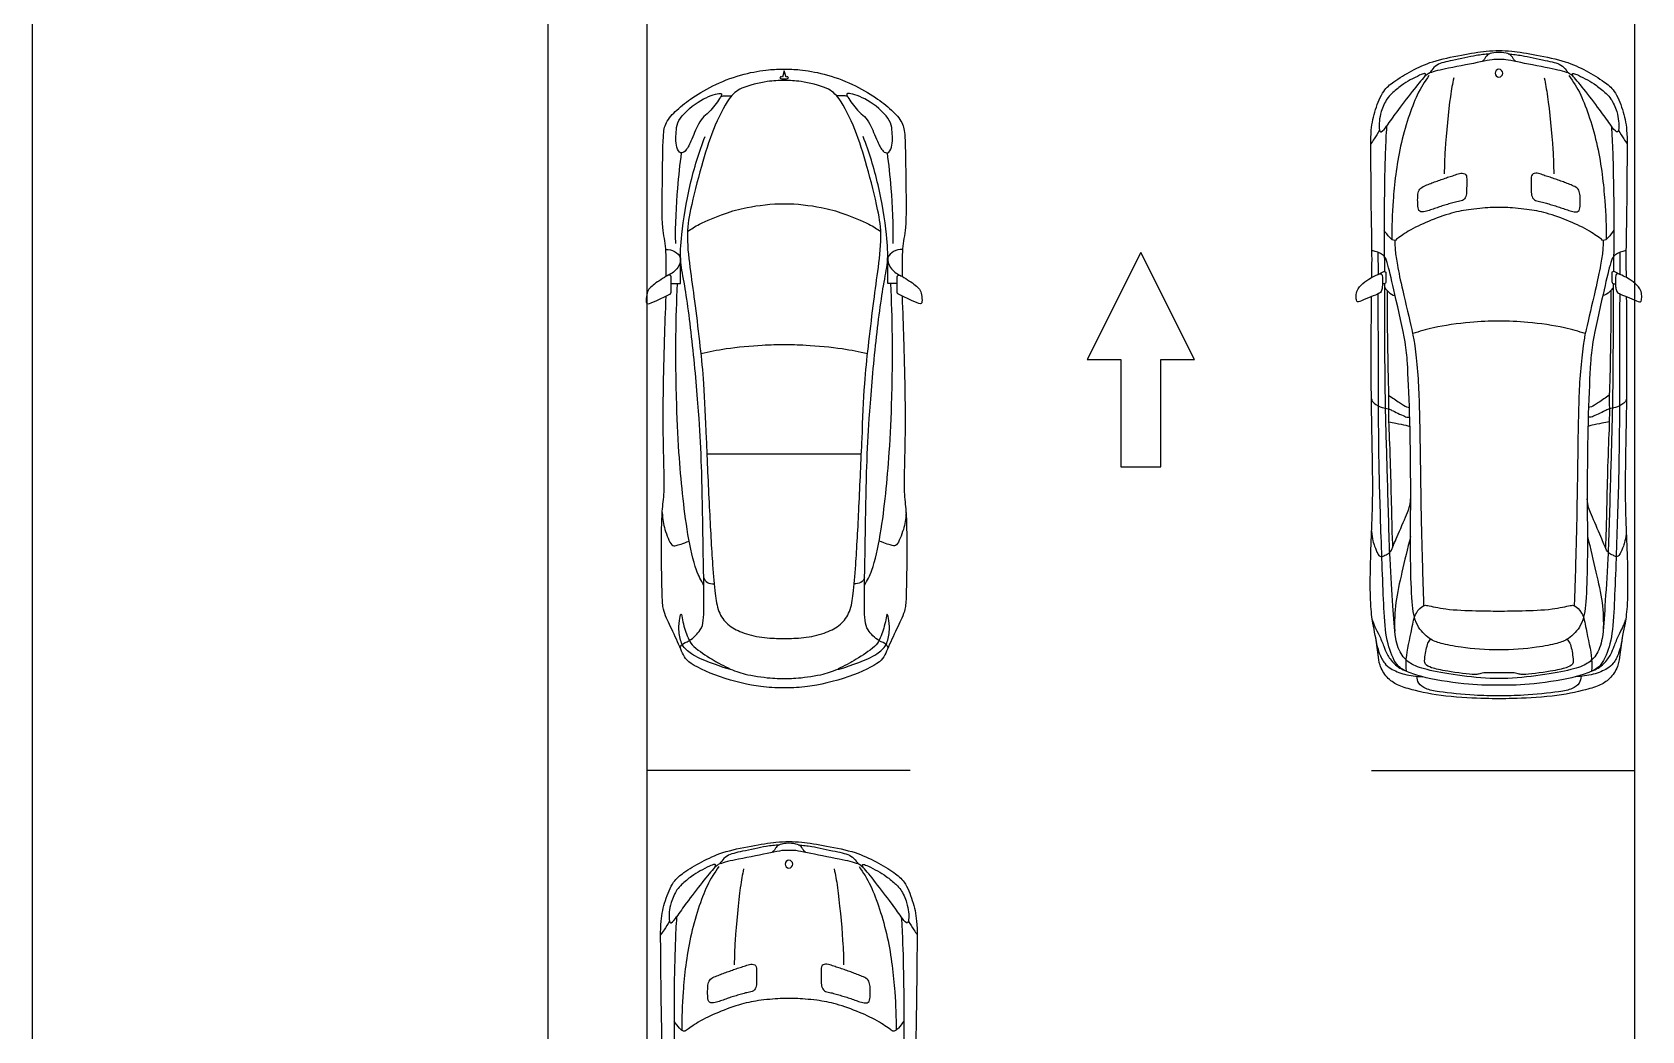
# Model space of a CAD drawing. Header units: millimetres. Extents: x 0 to 183, y -1 to 139.
# Drawn here: x 14.07 to 26.29, y 11.89 to 19.47 of the extents above; entities that cross this region are included whole.
import ezdxf

# ---------------------------------------------------------------- set-up
doc = ezdxf.new("R2010")
doc.units = ezdxf.units.MM
for name, color, linetype, true_color in [('AG-DIAGRAM', 7, 'Continuous', 0xfecc66), ('AG-LAYOUT', 7, 'Continuous', 0x66ccff), ('AG-TRANSPORT', 7, 'Continuous', 0x66ffff)]:
    doc.layers.add(name, color=color, linetype=linetype, true_color=true_color)

msp = doc.modelspace()

# ---------------------------------------------------------------- linework, layer by layer
at = {"layer": 'AG-DIAGRAM'}
for p, q in [((14.068, 25.869), (14.068, 4.838)), ((17.983, 25.869), (17.983, 7.869))]:
    msp.add_line(p, q, dxfattribs=at)
at = {"layer": 'AG-LAYOUT'}
for p, q in [((18.733, 19.869), (18.733, 13.869)), ((26.233, 13.869), (26.233, 19.869)), ((20.733, 13.869), (18.733, 13.869)), ((18.733, 13.869), (18.733, 7.869)), ((24.233, 13.869), (26.233, 13.869)), ((26.233, 7.869), (26.233, 13.869))]:
    msp.add_line(p, q, dxfattribs=at)
msp.add_lwpolyline([(22.636, 16.985), (22.89, 16.985), (22.483, 17.798), (22.077, 16.985), (22.331, 16.985), (22.331, 16.172), (22.636, 16.172)], close=True, dxfattribs=at)
at = {"layer": 'AG-TRANSPORT'}
for points in [[(19.776, 19.176), (19.762, 19.128)], [(19.79, 19.128), (19.776, 19.176)], [(18.918, 17.563), (18.99, 17.563), (18.99, 17.779)], [(20.634, 17.563), (20.562, 17.563), (20.562, 17.779)], [(19.189, 16.27), (19.776, 16.27), (20.362, 16.27)]]:
    msp.add_lwpolyline(points, dxfattribs=at)
for centre, start, end in [((25.201, 19.158), 90, 270), ((25.201, 19.158), 270, 90), ((19.812, 13.158), 90, 270), ((19.812, 13.158), 270, 90)]:
    msp.add_arc(centre, 0.0294, start, end, dxfattribs=at)
for points, knots in [([(24.237, 17.61), (24.238, 17.699), (24.238, 17.882), (24.231, 18.13), (24.231, 18.472), (24.224, 18.722), (24.259, 18.878), (24.319, 19.027), (24.403, 19.096), (24.542, 19.18), (24.698, 19.253), (24.912, 19.295), (25.101, 19.328), (25.169, 19.329), (25.201, 19.329)], [-5.258968, -5.258968, -5.258968, -5.258968, -4.740912, -4.238154, -3.650507, -3.151136, -2.751553, -2.361968, -2.035792, -1.637784, -1.220198, -0.749157, -0.31317, 0, 0, 0, 0]), ([(25.131, 19.304), (25.092, 19.301), (25.028, 19.294), (24.852, 19.255), (24.731, 19.231), (24.692, 19.181), (24.68, 19.166), (24.674, 19.158)], [0, 0, 0, 0, 0.311916, 0.739006, 1.089342, 1.326387, 1.493705, 1.493705, 1.493705, 1.493705]), ([(25.201, 19.316), (25.143, 19.316), (25.105, 19.295), (25.093, 19.265), (25.08, 19.252), (25.073, 19.246)], [0, 0, 0, 0, 0.4443146, 0.6178044, 0.7832849, 0.7832849, 0.7832849, 0.7832849]), ([(25.201, 19.329), (25.234, 19.329), (25.302, 19.328), (25.491, 19.295), (25.705, 19.253), (25.861, 19.18), (26, 19.096), (26.084, 19.027), (26.144, 18.878), (26.179, 18.722), (26.172, 18.472), (26.172, 18.13), (26.165, 17.882), (26.165, 17.699), (26.166, 17.61)], [0, 0, 0, 0, 0.31317, 0.749157, 1.220198, 1.637784, 2.035792, 2.361968, 2.751553, 3.151136, 3.650507, 4.238154, 4.740912, 5.258968, 5.258968, 5.258968, 5.258968]), ([(25.33, 19.246), (25.323, 19.252), (25.31, 19.265), (25.298, 19.295), (25.26, 19.316), (25.201, 19.316)], [-0.7832849, -0.7832849, -0.7832849, -0.7832849, -0.6178044, -0.4443146, 0, 0, 0, 0]), ([(25.272, 19.304), (25.311, 19.301), (25.375, 19.294), (25.551, 19.255), (25.671, 19.231), (25.71, 19.181), (25.723, 19.166), (25.729, 19.158)], [0, 0, 0, 0, 0.311916, 0.739006, 1.089342, 1.326387, 1.493705, 1.493705, 1.493705, 1.493705]), ([(18.881, 17.617), (18.881, 17.696), (18.884, 17.834), (18.845, 17.991), (18.853, 18.31), (18.854, 18.669), (18.871, 18.784), (18.962, 18.885), (19.083, 18.978), (19.257, 19.08), (19.467, 19.156), (19.654, 19.186), (19.736, 19.189), (19.776, 19.189), (19.816, 19.189), (19.897, 19.186), (20.084, 19.156), (20.295, 19.08), (20.468, 18.978), (20.589, 18.885), (20.68, 18.784), (20.697, 18.669), (20.698, 18.31), (20.706, 17.991), (20.668, 17.834), (20.671, 17.696), (20.671, 17.617)], [-17.384286, -17.384286, -17.384286, -17.384286, -16.609426, -15.879892, -14.843538, -13.7547, -13.156896, -12.517001, -11.806577, -10.99345, -10.127832, -9.345538, -8.719658, -8.719658, -8.719658, -8.093778, -7.311484, -6.445866, -5.632739, -4.922314, -4.28242, -3.684616, -2.595778, -1.559424, -0.82989, -0.05503, -0.05503, -0.05503, -0.05503]), ([(25.201, 19.262), (25.184, 19.263), (25.145, 19.262), (25.057, 19.241), (24.824, 19.198), (24.676, 19.165), (24.634, 19.133), (24.539, 19.015), (24.425, 18.866), (24.373, 18.793), (24.348, 18.757)], [5.775267, 5.775267, 5.775267, 5.775267, 6.005548, 6.303636, 6.799926, 7.184016, 7.402072, 7.784968, 8.225982, 8.590761, 8.590761, 8.590761, 8.590761]), ([(26.055, 18.757), (26.029, 18.793), (25.978, 18.866), (25.864, 19.015), (25.769, 19.133), (25.726, 19.165), (25.579, 19.198), (25.346, 19.241), (25.258, 19.262), (25.219, 19.263), (25.201, 19.262)], [2.959773, 2.959773, 2.959773, 2.959773, 3.324551, 3.765566, 4.148461, 4.366517, 4.750607, 5.246898, 5.544986, 5.775267, 5.775267, 5.775267, 5.775267]), ([(19.776, 19.102), (19.733, 19.102), (19.65, 19.1), (19.446, 19.053), (19.347, 18.968), (19.229, 18.723), (19.147, 18.457), (19.061, 18.125), (19.031, 17.917), (19.065, 17.648), (19.101, 17.396), (19.138, 17.08), (19.168, 16.797), (19.184, 16.378), (19.206, 15.879), (19.23, 15.441), (19.251, 15.218), (19.27, 15.074), (19.343, 14.969), (19.456, 14.912), (19.599, 14.874), (19.743, 14.869), (19.765, 14.87), (19.776, 14.87)], [35.783584, 35.783584, 35.783584, 35.783584, 36.434279, 37.23955, 37.884442, 38.811681, 39.797832, 40.846784, 41.683544, 42.607272, 43.535261, 44.545454, 45.512805, 46.678535, 47.984219, 49.184806, 50.034794, 50.708301, 51.333603, 51.967068, 52.683744, 53.356152, 53.675375, 53.675375, 53.675375, 53.675375]), ([(19.748, 19.131), (19.746, 19.127), (19.745, 19.124), (19.743, 19.12), (19.753, 19.116), (19.764, 19.115), (19.776, 19.115)], [-0.3027875, -0.3027875, -0.3027875, -0.3027875, -0.2625945, -0.2625945, -0.2625945, -0.1719803, -0.1719803, -0.1719803, -0.1719803]), ([(19.776, 19.115), (19.788, 19.115), (19.799, 19.116), (19.809, 19.12), (19.807, 19.124), (19.805, 19.127), (19.804, 19.131)], [0.1719803, 0.1719803, 0.1719803, 0.1719803, 0.2625945, 0.2625945, 0.2625945, 0.3027875, 0.3027875, 0.3027875, 0.3027875]), ([(19.776, 14.87), (19.786, 14.87), (19.808, 14.869), (19.952, 14.874), (20.095, 14.912), (20.208, 14.969), (20.282, 15.074), (20.301, 15.218), (20.322, 15.441), (20.345, 15.879), (20.367, 16.378), (20.383, 16.797), (20.414, 17.08), (20.451, 17.396), (20.486, 17.648), (20.521, 17.917), (20.49, 18.125), (20.405, 18.457), (20.323, 18.723), (20.204, 18.968), (20.105, 19.053), (19.902, 19.1), (19.819, 19.102), (19.776, 19.102)], [17.891792, 17.891792, 17.891792, 17.891792, 18.211015, 18.883423, 19.600099, 20.233564, 20.858866, 21.532373, 22.382362, 23.582949, 24.888632, 26.054363, 27.021713, 28.031907, 28.959895, 29.883623, 30.720383, 31.769336, 32.755486, 33.682725, 34.327617, 35.132888, 35.783584, 35.783584, 35.783584, 35.783584]), ([(24.637, 19.131), (24.64, 19.136), (24.644, 19.146), (24.644, 19.153), (24.633, 19.158), (24.596, 19.141), (24.526, 19.106), (24.462, 19.068), (24.386, 19.004), (24.348, 18.964), (24.295, 18.851), (24.289, 18.755), (24.296, 18.717), (24.311, 18.706), (24.339, 18.742), (24.348, 18.757)], [0.076448, 0.076448, 0.076448, 0.076448, 0.169912, 0.254035, 0.345026, 0.545478, 0.82381, 1.102629, 1.409875, 1.656542, 1.998436, 2.479135, 2.615945, 2.7207, 2.959773, 2.959773, 2.959773, 2.959773]), ([(24.67, 19.14), (24.637, 19.092), (24.568, 18.993), (24.437, 18.599), (24.395, 18.195), (24.387, 17.995), (24.387, 17.898)], [0, 0, 0, 0, 0.416445, 1.054475, 1.700668, 2.241822, 2.241822, 2.241822, 2.241822]), ([(24.858, 19.123), (24.848, 19.075), (24.829, 18.986), (24.789, 18.571), (24.787, 18.457), (24.786, 18.395)], [0, 0, 0, 0, 0.381624, 1.014307, 1.445423, 1.445423, 1.445423, 1.445423]), ([(25.545, 19.123), (25.554, 19.075), (25.574, 18.986), (25.614, 18.571), (25.616, 18.457), (25.617, 18.395)], [0, 0, 0, 0, 0.381624, 1.014307, 1.445423, 1.445423, 1.445423, 1.445423]), ([(25.733, 19.14), (25.766, 19.092), (25.835, 18.993), (25.965, 18.599), (26.008, 18.195), (26.016, 17.995), (26.016, 17.898)], [0, 0, 0, 0, 0.416445, 1.054475, 1.700668, 2.241822, 2.241822, 2.241822, 2.241822]), ([(25.766, 19.131), (25.763, 19.136), (25.758, 19.146), (25.759, 19.153), (25.77, 19.158), (25.807, 19.141), (25.877, 19.106), (25.94, 19.068), (26.017, 19.004), (26.055, 18.964), (26.108, 18.851), (26.114, 18.755), (26.107, 18.717), (26.092, 18.706), (26.064, 18.742), (26.055, 18.757)], [0.076448, 0.076448, 0.076448, 0.076448, 0.169912, 0.254035, 0.345026, 0.545478, 0.82381, 1.102629, 1.409875, 1.656542, 1.998436, 2.479135, 2.615945, 2.7207, 2.959773, 2.959773, 2.959773, 2.959773]), ([(19.268, 19.002), (19.233, 18.994), (19.114, 18.951), (18.97, 18.811), (18.955, 18.725), (18.95, 18.601), (18.986, 18.543), (19.032, 18.566), (19.07, 18.643), (19.121, 18.772), (19.164, 18.831), (19.222, 18.872), (19.291, 18.971), (19.307, 19.007), (19.284, 19.005), (19.268, 19.002)], [0, 0, 0, 0, 0.731056, 1.547526, 1.998622, 2.666628, 3.085441, 3.432069, 3.966879, 4.651187, 5.132542, 5.619067, 6.25391, 6.542166, 6.871363, 6.871363, 6.871363, 6.871363]), ([(19.296, 18.984), (19.308, 18.985), (19.331, 18.986), (19.362, 18.987), (19.377, 18.986)], [0, 0, 0, 0, 0.3396523, 0.7274045, 0.7274045, 0.7274045, 0.7274045]), ([(20.255, 18.984), (20.244, 18.985), (20.22, 18.986), (20.19, 18.987), (20.174, 18.986)], [0, 0, 0, 0, 0.3396523, 0.7274045, 0.7274045, 0.7274045, 0.7274045]), ([(20.283, 19.002), (20.319, 18.994), (20.438, 18.951), (20.581, 18.811), (20.597, 18.725), (20.602, 18.601), (20.566, 18.543), (20.519, 18.566), (20.481, 18.643), (20.431, 18.772), (20.387, 18.831), (20.33, 18.872), (20.26, 18.971), (20.245, 19.007), (20.267, 19.005), (20.283, 19.002)], [0, 0, 0, 0, 0.731056, 1.547526, 1.998622, 2.666628, 3.085441, 3.432069, 3.966879, 4.651187, 5.132542, 5.619067, 6.25391, 6.542166, 6.871363, 6.871363, 6.871363, 6.871363]), ([(24.295, 18.725), (24.282, 18.703), (24.254, 18.66), (24.237, 18.634), (24.228, 18.621)], [0, 0, 0, 0, 0.2780271, 0.4945497, 0.4945497, 0.4945497, 0.4945497]), ([(24.348, 18.757), (24.344, 18.689), (24.337, 18.558), (24.33, 18.194), (24.329, 17.978), (24.331, 17.777), (24.332, 17.696), (24.333, 17.655)], [2.959773, 2.959773, 2.959773, 2.959773, 3.409572, 4.007091, 4.486461, 4.925205, 5.269916, 5.269916, 5.269916, 5.269916]), ([(26.055, 18.757), (26.059, 18.689), (26.066, 18.558), (26.073, 18.194), (26.074, 17.978), (26.072, 17.777), (26.071, 17.696), (26.07, 17.655)], [0, 0, 0, 0, 0.449799, 1.047318, 1.526688, 1.965432, 2.310143, 2.310143, 2.310143, 2.310143]), ([(26.108, 18.725), (26.121, 18.703), (26.148, 18.66), (26.166, 18.634), (26.175, 18.621)], [0, 0, 0, 0, 0.2780271, 0.4945497, 0.4945497, 0.4945497, 0.4945497]), ([(18.987, 14.799), (18.99, 14.808), (18.999, 14.831), (19.062, 14.848), (19.147, 14.934), (19.168, 15.01), (19.167, 15.249), (19.161, 15.55), (19.152, 16.181), (19.131, 16.535), (19.091, 17.042), (19.028, 17.533), (18.984, 17.725), (18.994, 17.944), (19.055, 18.32), (19.13, 18.558), (19.175, 18.678)], [0, 0, 0, 0, 0.312689, 0.762393, 1.376909, 1.880902, 2.728155, 3.760386, 5.182819, 6.288796, 7.616518, 8.880251, 9.629648, 10.453598, 11.571848, 12.696083, 12.696083, 12.696083, 12.696083]), ([(20.565, 14.799), (20.561, 14.808), (20.552, 14.831), (20.489, 14.848), (20.405, 14.934), (20.384, 15.01), (20.384, 15.249), (20.391, 15.55), (20.4, 16.181), (20.42, 16.535), (20.46, 17.042), (20.523, 17.533), (20.567, 17.725), (20.558, 17.944), (20.496, 18.32), (20.421, 18.558), (20.376, 18.678)], [0, 0, 0, 0, 0.312689, 0.762393, 1.376909, 1.880902, 2.728155, 3.760386, 5.182819, 6.288796, 7.616518, 8.880251, 9.629648, 10.453598, 11.571848, 12.696083, 12.696083, 12.696083, 12.696083]), ([(18.995, 18.553), (18.983, 18.464), (18.962, 18.282), (18.947, 18.004), (18.95, 17.866)], [0.020388, 0.020388, 0.020388, 0.020388, 0.951346, 2.116598, 2.116598, 2.116598, 2.116598]), ([(20.557, 18.553), (20.569, 18.464), (20.589, 18.282), (20.605, 18.004), (20.601, 17.866)], [0.020388, 0.020388, 0.020388, 0.020388, 0.951346, 2.116598, 2.116598, 2.116598, 2.116598]), ([(19.042, 17.957), (19.072, 17.977), (19.131, 18.017), (19.33, 18.097), (19.492, 18.145), (19.682, 18.168), (19.776, 18.168)], [-6.2825, -6.2825, -6.2825, -6.2825, -5.689457, -4.868622, -4.102803, -3.14125, -3.14125, -3.14125, -3.14125]), ([(19.776, 18.168), (19.87, 18.168), (20.059, 18.145), (20.222, 18.097), (20.42, 18.017), (20.48, 17.977), (20.509, 17.957)], [-3.14125, -3.14125, -3.14125, -3.14125, -2.179696, -1.413878, -0.593042, 0, 0, 0, 0]), ([(25.201, 18.139), (25.184, 18.139), (25.149, 18.14), (24.982, 18.127), (24.842, 18.1), (24.664, 18.036), (24.521, 17.968), (24.427, 17.901), (24.412, 17.887), (24.389, 17.894), (24.37, 17.914), (24.34, 17.948), (24.33, 17.968)], [2.882585, 2.882585, 2.882585, 2.882585, 3.10951, 3.509127, 3.900059, 4.330596, 4.743339, 5.069021, 5.185952, 5.335178, 5.505322, 5.765171, 5.765171, 5.765171, 5.765171]), ([(26.073, 17.968), (26.062, 17.948), (26.033, 17.914), (26.014, 17.894), (25.991, 17.887), (25.976, 17.901), (25.881, 17.968), (25.739, 18.036), (25.561, 18.1), (25.42, 18.127), (25.254, 18.14), (25.219, 18.139), (25.201, 18.139)], [0, 0, 0, 0, 0.259849, 0.429993, 0.579219, 0.69615, 1.021832, 1.434575, 1.865112, 2.256044, 2.655661, 2.882585, 2.882585, 2.882585, 2.882585]), ([(24.411, 17.89), (24.411, 17.865), (24.412, 17.812), (24.431, 17.693), (24.468, 17.512), (24.542, 17.213), (24.56, 17.112), (24.584, 16.915), (24.595, 16.698), (24.602, 16.428), (24.609, 15.774), (24.623, 15.325), (24.628, 15.165), (24.629, 15.118)], [0, 0, 0, 0, 0.276688, 0.615201, 1.060592, 1.612504, 1.942861, 2.378103, 2.843005, 3.364562, 4.183329, 4.870194, 5.303436, 5.303436, 5.303436, 5.303436]), ([(25.992, 17.89), (25.992, 17.865), (25.991, 17.812), (25.972, 17.693), (25.935, 17.512), (25.861, 17.213), (25.843, 17.112), (25.819, 16.915), (25.807, 16.698), (25.801, 16.428), (25.793, 15.774), (25.78, 15.325), (25.774, 15.165), (25.773, 15.118)], [0, 0, 0, 0, 0.276688, 0.615201, 1.060592, 1.612504, 1.942861, 2.378103, 2.843005, 3.364562, 4.183329, 4.870194, 5.303436, 5.303436, 5.303436, 5.303436]), ([(18.878, 17.82), (18.901, 17.821), (18.946, 17.811), (19.002, 17.76), (18.973, 17.677), (18.923, 17.636), (18.893, 17.624)], [0, 0, 0, 0, 0.476413, 0.939254, 1.439218, 2.001416, 2.001416, 2.001416, 2.001416]), ([(20.674, 17.82), (20.651, 17.821), (20.605, 17.811), (20.549, 17.76), (20.578, 17.677), (20.629, 17.636), (20.658, 17.624)], [0, 0, 0, 0, 0.476413, 0.939254, 1.439218, 2.001416, 2.001416, 2.001416, 2.001416]), ([(25.201, 14.783), (25.106, 14.782), (24.921, 14.798), (24.764, 14.829), (24.67, 14.863), (24.564, 14.971), (24.538, 15.15), (24.53, 15.439), (24.53, 15.668), (24.533, 16.015), (24.527, 16.557), (24.508, 16.957), (24.494, 17.116), (24.413, 17.476), (24.363, 17.691), (24.34, 17.764), (24.312, 17.787), (24.271, 17.806), (24.249, 17.809), (24.237, 17.81)], [7.328757, 7.328757, 7.328757, 7.328757, 7.863824, 8.26034, 8.569304, 8.939302, 9.363135, 9.898915, 10.37803, 10.962059, 11.71552, 12.336628, 12.739592, 13.347094, 13.824409, 14.081714, 14.2651, 14.473252, 14.657513, 14.657513, 14.657513, 14.657513]), ([(24.282, 17.8), (24.283, 17.77), (24.283, 17.716), (24.284, 17.658), (24.284, 17.632)], [0.4540425, 0.4540425, 0.4540425, 0.4540425, 0.6006227, 0.7150624, 0.7150624, 0.7150624, 0.7150624]), ([(26.165, 17.81), (26.154, 17.809), (26.132, 17.806), (26.091, 17.787), (26.063, 17.764), (26.04, 17.691), (25.99, 17.476), (25.909, 17.116), (25.895, 16.957), (25.876, 16.557), (25.87, 16.015), (25.873, 15.668), (25.873, 15.439), (25.865, 15.15), (25.839, 14.971), (25.733, 14.863), (25.639, 14.829), (25.481, 14.798), (25.297, 14.782), (25.201, 14.783)], [0, 0, 0, 0, 0.184261, 0.392413, 0.575799, 0.833104, 1.310419, 1.917921, 2.320885, 2.941993, 3.695454, 4.279483, 4.758598, 5.294378, 5.718211, 6.088209, 6.397173, 6.793689, 7.328757, 7.328757, 7.328757, 7.328757]), ([(26.12, 17.8), (26.12, 17.77), (26.12, 17.716), (26.119, 17.658), (26.119, 17.632)], [0.4540425, 0.4540425, 0.4540425, 0.4540425, 0.6006227, 0.7150624, 0.7150624, 0.7150624, 0.7150624]), ([(18.918, 17.499), (18.918, 17.536), (18.918, 17.573), (18.918, 17.606), (18.917, 17.617), (18.912, 17.634), (18.872, 17.613), (18.82, 17.58), (18.745, 17.524), (18.733, 17.481), (18.726, 17.425), (18.735, 17.407), (18.757, 17.409), (18.826, 17.443), (18.881, 17.468), (18.908, 17.482)], [0.041452, 0.041452, 0.041452, 0.041452, 0.408784, 0.408784, 0.408784, 0.647399, 0.902257, 1.350336, 1.955262, 2.342431, 2.763277, 2.990344, 3.226584, 3.732169, 4.256195, 4.256195, 4.256195, 4.256195]), ([(20.634, 17.499), (20.634, 17.536), (20.634, 17.573), (20.634, 17.606), (20.634, 17.617), (20.639, 17.634), (20.679, 17.613), (20.732, 17.58), (20.807, 17.524), (20.819, 17.481), (20.825, 17.425), (20.817, 17.407), (20.795, 17.409), (20.726, 17.443), (20.671, 17.468), (20.643, 17.482)], [0.041452, 0.041452, 0.041452, 0.041452, 0.408784, 0.408784, 0.408784, 0.647399, 0.902257, 1.350336, 1.955262, 2.342431, 2.763277, 2.990344, 3.226584, 3.732169, 4.256195, 4.256195, 4.256195, 4.256195]), ([(24.284, 17.632), (24.292, 17.636), (24.309, 17.638), (24.318, 17.622), (24.318, 17.558), (24.315, 17.534), (24.31, 17.498), (24.277, 17.479), (24.211, 17.455), (24.148, 17.426), (24.125, 17.419), (24.117, 17.439), (24.117, 17.481), (24.129, 17.526), (24.18, 17.576), (24.237, 17.611), (24.253, 17.617), (24.322, 17.651), (24.334, 17.655), (24.343, 17.648)], [0.715062, 0.715062, 0.715062, 0.715062, 0.883101, 1.007976, 1.268906, 1.442012, 1.631477, 1.822469, 2.105561, 2.386023, 2.527924, 2.663049, 2.877487, 3.101801, 3.385128, 3.648654, 3.797956, 4.083934, 4.21726, 4.21726, 4.21726, 4.21726]), ([(26.119, 17.632), (26.111, 17.636), (26.094, 17.638), (26.084, 17.622), (26.085, 17.558), (26.087, 17.534), (26.093, 17.498), (26.126, 17.479), (26.191, 17.455), (26.255, 17.426), (26.278, 17.419), (26.285, 17.439), (26.286, 17.481), (26.274, 17.526), (26.223, 17.576), (26.165, 17.611), (26.15, 17.617), (26.081, 17.651), (26.069, 17.655), (26.059, 17.648)], [0.715062, 0.715062, 0.715062, 0.715062, 0.883101, 1.007976, 1.268906, 1.442012, 1.631477, 1.822469, 2.105561, 2.386023, 2.527924, 2.663049, 2.877487, 3.101801, 3.385128, 3.648654, 3.797956, 4.083934, 4.21726, 4.21726, 4.21726, 4.21726]), ([(19.166, 15.274), (19.145, 15.311), (19.1, 15.388), (19.039, 15.668), (19.004, 15.97), (18.974, 16.287), (18.956, 16.702), (18.951, 17.163), (18.96, 17.427), (18.966, 17.563)], [0, 0, 0, 0, 0.646046, 1.600742, 2.612286, 3.62988, 4.800421, 6.034049, 7.173514, 7.173514, 7.173514, 7.173514]), ([(20.386, 15.274), (20.407, 15.311), (20.452, 15.388), (20.512, 15.668), (20.548, 15.97), (20.577, 16.287), (20.596, 16.702), (20.6, 17.163), (20.592, 17.427), (20.585, 17.563)], [0, 0, 0, 0, 0.646046, 1.600742, 2.612286, 3.62988, 4.800421, 6.034049, 7.173514, 7.173514, 7.173514, 7.173514]), ([(25.201, 14.515), (25.112, 14.514), (24.943, 14.519), (24.619, 14.572), (24.499, 14.618), (24.415, 14.666), (24.347, 14.843), (24.326, 15.078), (24.305, 15.71), (24.286, 16.282), (24.287, 17.013), (24.285, 17.377), (24.285, 17.484)], [6.478294, 6.478294, 6.478294, 6.478294, 6.995224, 7.562751, 7.918685, 8.207507, 8.623857, 9.11646, 9.897769, 10.680099, 11.596864, 12.032401, 12.032401, 12.032401, 12.032401]), ([(24.343, 17.575), (24.344, 17.573), (24.343, 17.569), (24.336, 17.561), (24.324, 17.56), (24.317, 17.56)], [4.4870223, 4.4870223, 4.4870223, 4.4870223, 4.5782335, 4.6778283, 4.8018156, 4.8018156, 4.8018156, 4.8018156]), ([(25.201, 14.565), (25.027, 14.566), (24.687, 14.619), (24.544, 14.665), (24.456, 14.739), (24.408, 14.876), (24.398, 15.132), (24.37, 15.481), (24.357, 16.083), (24.339, 16.574), (24.334, 17.188), (24.335, 17.434), (24.335, 17.563)], [5.767616, 5.767616, 5.767616, 5.767616, 6.491444, 6.875312, 7.19264, 7.562616, 8.060178, 8.659886, 9.429971, 10.151656, 10.926084, 11.528687, 11.528687, 11.528687, 11.528687]), ([(24.335, 17.529), (24.343, 17.519), (24.359, 17.502), (24.395, 17.471), (24.413, 17.472)], [0, 0, 0, 0, 0.2456328, 0.5252418, 0.5252418, 0.5252418, 0.5252418]), ([(24.353, 17.509), (24.353, 17.409), (24.352, 17.228), (24.36, 16.826), (24.363, 16.752), (24.364, 16.716)], [0, 0, 0, 0, 0.546078, 1.166536, 1.498374, 1.498374, 1.498374, 1.498374]), ([(26.068, 17.563), (26.068, 17.434), (26.068, 17.188), (26.064, 16.574), (26.046, 16.083), (26.033, 15.481), (26.005, 15.132), (25.995, 14.876), (25.947, 14.739), (25.859, 14.665), (25.716, 14.619), (25.376, 14.566), (25.201, 14.565)], [0.006545, 0.006545, 0.006545, 0.006545, 0.609149, 1.383577, 2.105261, 2.875347, 3.475055, 3.972617, 4.342592, 4.659921, 5.043789, 5.767616, 5.767616, 5.767616, 5.767616]), ([(26.118, 17.484), (26.117, 17.377), (26.116, 17.013), (26.117, 16.282), (26.098, 15.71), (26.077, 15.078), (26.056, 14.843), (25.988, 14.666), (25.904, 14.618), (25.784, 14.572), (25.459, 14.519), (25.29, 14.514), (25.201, 14.515)], [0.924187, 0.924187, 0.924187, 0.924187, 1.359724, 2.276489, 3.058819, 3.840129, 4.332731, 4.749081, 5.037903, 5.393837, 5.961364, 6.478294, 6.478294, 6.478294, 6.478294]), ([(26.068, 17.529), (26.059, 17.519), (26.044, 17.502), (26.008, 17.471), (25.989, 17.472)], [0, 0, 0, 0, 0.2456328, 0.5252418, 0.5252418, 0.5252418, 0.5252418]), ([(26.05, 17.509), (26.05, 17.409), (26.051, 17.228), (26.043, 16.826), (26.04, 16.752), (26.038, 16.716)], [0, 0, 0, 0, 0.546078, 1.166536, 1.498374, 1.498374, 1.498374, 1.498374]), ([(26.059, 17.575), (26.059, 17.573), (26.06, 17.569), (26.067, 17.561), (26.078, 17.56), (26.085, 17.56)], [4.4870223, 4.4870223, 4.4870223, 4.4870223, 4.5782335, 4.6778283, 4.8018156, 4.8018156, 4.8018156, 4.8018156]), ([(20.671, 17.468), (20.676, 17.342), (20.684, 17.127), (20.696, 16.62), (20.692, 16.262), (20.682, 15.982), (20.705, 15.83), (20.708, 15.548), (20.704, 15.208), (20.697, 15.093), (20.668, 15.021), (20.601, 14.884), (20.542, 14.744), (20.503, 14.682), (20.257, 14.564), (19.96, 14.499), (19.848, 14.496), (19.776, 14.495), (19.704, 14.496), (19.592, 14.499), (19.294, 14.564), (19.048, 14.682), (19.009, 14.744), (18.951, 14.884), (18.884, 15.021), (18.855, 15.093), (18.848, 15.208), (18.843, 15.548), (18.846, 15.83), (18.87, 15.982), (18.86, 16.262), (18.855, 16.62), (18.867, 17.127), (18.875, 17.342), (18.88, 17.468)], [-12.72119, -12.72119, -12.72119, -12.72119, -11.753926, -10.455281, -9.344977, -8.413743, -7.714264, -6.74431, -5.675796, -5.083367, -4.598335, -3.880282, -3.1678, -2.696792, -1.774782, -0.728823, 0, 0, 0, 0.728823, 1.774782, 2.696792, 3.1678, 3.880282, 4.598335, 5.083367, 5.675796, 6.74431, 7.714264, 8.413743, 9.344977, 10.455281, 11.753926, 12.72119, 12.72119, 12.72119, 12.72119]), ([(25.201, 14.412), (25.165, 14.412), (25.091, 14.414), (24.795, 14.424), (24.549, 14.476), (24.433, 14.513), (24.347, 14.568), (24.292, 14.669), (24.285, 14.747), (24.264, 14.896), (24.242, 14.987), (24.223, 15.143), (24.225, 15.45), (24.237, 15.712), (24.248, 16.025), (24.228, 16.747), (24.232, 17.215), (24.235, 17.463)], [7.051928, 7.051928, 7.051928, 7.051928, 7.381326, 7.924649, 8.434031, 8.77584, 9.089305, 9.417083, 9.702155, 10.084212, 10.391847, 10.781546, 11.337175, 11.847658, 12.400662, 13.244238, 14.103855, 14.103855, 14.103855, 14.103855]), ([(26.168, 17.463), (26.17, 17.215), (26.174, 16.747), (26.155, 16.025), (26.166, 15.712), (26.178, 15.45), (26.18, 15.143), (26.161, 14.987), (26.138, 14.896), (26.118, 14.747), (26.111, 14.669), (26.056, 14.568), (25.97, 14.513), (25.853, 14.476), (25.608, 14.424), (25.312, 14.414), (25.238, 14.412), (25.201, 14.412)], [0, 0, 0, 0, 0.859617, 1.703194, 2.256197, 2.76668, 3.32231, 3.712008, 4.019643, 4.4017, 4.686773, 5.014551, 5.328015, 5.669825, 6.179207, 6.722529, 7.051928, 7.051928, 7.051928, 7.051928]), ([(25.201, 17.278), (25.128, 17.277), (24.986, 17.273), (24.703, 17.232), (24.599, 17.199), (24.547, 17.182)], [1.403433, 1.403433, 1.403433, 1.403433, 1.873179, 2.401645, 2.806867, 2.806867, 2.806867, 2.806867]), ([(25.856, 17.182), (25.804, 17.199), (25.7, 17.232), (25.417, 17.273), (25.275, 17.277), (25.201, 17.278)], [0, 0, 0, 0, 0.405222, 0.933687, 1.403433, 1.403433, 1.403433, 1.403433]), ([(19.143, 17.031), (19.21, 17.046), (19.326, 17.072), (19.606, 17.098), (19.724, 17.1), (19.776, 17.1)], [-4.978152, -4.978152, -4.978152, -4.978152, -4.155378, -3.205781, -2.489076, -2.489076, -2.489076, -2.489076]), ([(19.776, 17.1), (19.828, 17.1), (19.945, 17.098), (20.226, 17.072), (20.342, 17.046), (20.409, 17.031)], [-2.489076, -2.489076, -2.489076, -2.489076, -1.772371, -0.822774, 0, 0, 0, 0]), ([(24.234, 16.687), (24.236, 16.679), (24.24, 16.661), (24.299, 16.622), (24.35, 16.616), (24.372, 16.608), (24.398, 16.596), (24.492, 16.55), (24.508, 16.548), (24.519, 16.548), (24.524, 16.548)], [0, 0, 0, 0, 0.157735, 0.418319, 0.647088, 0.788597, 0.963266, 1.285412, 1.416377, 1.537438, 1.537438, 1.537438, 1.537438]), ([(24.364, 16.716), (24.363, 16.649), (24.362, 16.502), (24.378, 16.23), (24.388, 15.642), (24.393, 15.588), (24.394, 15.56)], [0, 0, 0, 0, 0.446484, 0.998302, 1.752496, 2.04054, 2.04054, 2.04054, 2.04054]), ([(24.364, 16.716), (24.391, 16.696), (24.444, 16.662), (24.498, 16.625), (24.515, 16.623), (24.522, 16.622)], [1.4983737, 1.4983737, 1.4983737, 1.4983737, 1.8145875, 2.0642666, 2.2135672, 2.2135672, 2.2135672, 2.2135672]), ([(26.169, 16.687), (26.167, 16.679), (26.163, 16.661), (26.103, 16.622), (26.052, 16.616), (26.031, 16.608), (26.005, 16.596), (25.911, 16.55), (25.895, 16.548), (25.884, 16.548), (25.879, 16.548)], [0, 0, 0, 0, 0.157735, 0.418319, 0.647088, 0.788597, 0.963266, 1.285412, 1.416377, 1.537438, 1.537438, 1.537438, 1.537438]), ([(26.038, 16.716), (26.012, 16.696), (25.959, 16.662), (25.905, 16.625), (25.888, 16.623), (25.881, 16.622)], [0, 0, 0, 0, 0.3162138, 0.5658929, 0.7151934, 0.7151934, 0.7151934, 0.7151934]), ([(26.038, 16.716), (26.039, 16.649), (26.041, 16.502), (26.025, 16.23), (26.015, 15.642), (26.01, 15.588), (26.009, 15.56)], [1.498374, 1.498374, 1.498374, 1.498374, 1.944858, 2.496676, 3.250869, 3.538914, 3.538914, 3.538914, 3.538914]), ([(24.364, 16.513), (24.383, 16.51), (24.417, 16.503), (24.495, 16.488), (24.515, 16.481), (24.526, 16.478)], [0, 0, 0, 0, 0.2370934, 0.5132617, 0.6943625, 0.6943625, 0.6943625, 0.6943625]), ([(26.038, 16.513), (26.02, 16.51), (25.985, 16.503), (25.908, 16.488), (25.887, 16.481), (25.877, 16.478)], [0, 0, 0, 0, 0.2370934, 0.5132617, 0.6943625, 0.6943625, 0.6943625, 0.6943625]), ([(18.85, 15.825), (18.853, 15.772), (18.864, 15.703), (18.917, 15.568), (18.958, 15.574), (19.004, 15.588), (19.055, 15.609)], [0, 0, 0, 0, 0.57673, 1.188876, 1.554535, 2.135081, 2.135081, 2.135081, 2.135081]), ([(20.701, 15.825), (20.699, 15.772), (20.687, 15.703), (20.634, 15.568), (20.594, 15.574), (20.548, 15.588), (20.497, 15.609)], [0, 0, 0, 0, 0.57673, 1.188876, 1.554535, 2.135081, 2.135081, 2.135081, 2.135081]), ([(24.53, 15.643), (24.506, 15.553), (24.466, 15.373), (24.412, 15.146), (24.408, 14.998), (24.41, 14.925)], [0, 0, 0, 0, 0.528492, 1.011124, 1.478162, 1.478162, 1.478162, 1.478162]), ([(25.873, 15.643), (25.896, 15.553), (25.937, 15.373), (25.991, 15.146), (25.995, 14.998), (25.993, 14.925)], [0, 0, 0, 0, 0.528492, 1.011124, 1.478162, 1.478162, 1.478162, 1.478162]), ([(19.165, 15.331), (19.171, 15.317), (19.19, 15.288), (19.227, 15.283), (19.245, 15.285)], [0, 0, 0, 0, 0.3892369, 0.8014516, 0.8014516, 0.8014516, 0.8014516]), ([(20.386, 15.331), (20.38, 15.317), (20.362, 15.288), (20.324, 15.283), (20.307, 15.285)], [0, 0, 0, 0, 0.3892369, 0.8014516, 0.8014516, 0.8014516, 0.8014516]), ([(18.981, 15.005), (18.977, 14.974), (18.973, 14.926), (18.996, 14.823), (19.038, 14.777), (19.12, 14.713), (19.418, 14.614), (19.321, 14.661), (19.262, 14.689), (19.124, 14.778), (19.067, 14.829), (19.034, 14.9), (19.004, 14.996), (18.994, 15.079), (18.984, 15.027), (18.981, 15.005)], [0, 0, 0, 0, 0.562578, 1.116806, 1.512502, 2.152326, 3.040175, 3.4018, 3.913663, 4.640467, 5.128197, 5.536126, 6.218216, 6.618198, 7.036082, 7.036082, 7.036082, 7.036082]), ([(20.57, 15.005), (20.575, 14.974), (20.579, 14.926), (20.556, 14.823), (20.513, 14.777), (20.432, 14.713), (20.133, 14.614), (20.231, 14.661), (20.289, 14.689), (20.428, 14.778), (20.485, 14.829), (20.518, 14.9), (20.547, 14.996), (20.557, 15.079), (20.567, 15.027), (20.57, 15.005)], [0, 0, 0, 0, 0.562578, 1.116806, 1.512502, 2.152326, 3.040175, 3.4018, 3.913663, 4.640467, 5.128197, 5.536126, 6.218216, 6.618198, 7.036082, 7.036082, 7.036082, 7.036082]), ([(24.499, 14.621), (24.496, 14.657), (24.491, 14.718), (24.542, 14.943), (24.56, 15.06), (24.627, 15.124), (24.664, 15.12), (24.807, 15.086), (25.026, 15.08), (25.143, 15.078), (25.201, 15.078)], [1.693475, 1.693475, 1.693475, 1.693475, 1.981956, 2.461594, 2.81642, 3.093014, 3.274534, 3.648249, 4.124947, 4.544525, 4.544525, 4.544525, 4.544525]), ([(25.201, 15.078), (25.26, 15.078), (25.376, 15.08), (25.596, 15.086), (25.738, 15.12), (25.776, 15.124), (25.843, 15.06), (25.86, 14.943), (25.912, 14.718), (25.907, 14.657), (25.904, 14.621)], [4.544525, 4.544525, 4.544525, 4.544525, 4.964104, 5.440801, 5.814516, 5.996036, 6.272631, 6.627456, 7.107094, 7.395575, 7.395575, 7.395575, 7.395575]), ([(24.24, 15.012), (24.246, 14.994), (24.259, 14.956), (24.294, 14.895), (24.327, 14.812), (24.35, 14.749), (24.402, 14.673), (24.465, 14.634), (24.499, 14.621)], [0, 0, 0, 0, 0.239235, 0.50717, 0.805102, 1.064753, 1.362633, 1.693475, 1.693475, 1.693475, 1.693475]), ([(25.904, 14.621), (25.938, 14.634), (26.001, 14.673), (26.053, 14.749), (26.076, 14.812), (26.109, 14.895), (26.144, 14.956), (26.157, 14.994), (26.163, 15.012)], [7.395575, 7.395575, 7.395575, 7.395575, 7.726418, 8.024297, 8.283949, 8.581881, 8.849816, 9.08905, 9.08905, 9.08905, 9.08905]), ([(24.265, 14.878), (24.269, 14.837), (24.289, 14.76), (24.329, 14.68), (24.381, 14.637), (24.487, 14.591), (24.574, 14.582), (24.618, 14.579)], [0, 0, 0, 0, 0.350791, 0.650805, 0.892992, 1.228402, 1.593476, 1.593476, 1.593476, 1.593476]), ([(25.201, 14.61), (25.18, 14.61), (25.138, 14.609), (25.087, 14.612), (25.045, 14.599), (25.014, 14.591), (24.806, 14.62), (24.697, 14.643), (24.634, 14.671), (24.638, 14.731), (24.657, 14.836), (24.676, 14.854), (24.683, 14.864)], [2.648248, 2.648248, 2.648248, 2.648248, 2.901445, 3.12903, 3.327754, 3.50558, 3.958434, 4.311657, 4.545283, 4.779745, 5.103772, 5.296495, 5.296495, 5.296495, 5.296495]), ([(25.719, 14.864), (25.727, 14.854), (25.745, 14.836), (25.764, 14.731), (25.769, 14.671), (25.706, 14.643), (25.597, 14.62), (25.389, 14.591), (25.357, 14.599), (25.316, 14.612), (25.265, 14.609), (25.223, 14.61), (25.201, 14.61)], [0, 0, 0, 0, 0.192723, 0.51675, 0.751213, 0.984838, 1.338061, 1.790915, 1.968741, 2.167465, 2.39505, 2.648248, 2.648248, 2.648248, 2.648248]), ([(26.137, 14.878), (26.133, 14.837), (26.114, 14.76), (26.074, 14.68), (26.022, 14.637), (25.916, 14.591), (25.829, 14.582), (25.785, 14.579)], [0, 0, 0, 0, 0.350791, 0.650805, 0.892992, 1.228402, 1.593476, 1.593476, 1.593476, 1.593476]), ([(19.367, 14.637), (19.413, 14.62), (19.495, 14.589), (19.676, 14.568), (19.726, 14.567), (19.776, 14.567), (19.826, 14.567), (19.876, 14.568), (20.057, 14.589), (20.139, 14.62), (20.184, 14.637)], [-3.880377, -3.880377, -3.880377, -3.880377, -3.187464, -2.330906, -1.940189, -1.940189, -1.940189, -1.549471, -0.692914, 0, 0, 0, 0]), ([(25.201, 14.434), (25.138, 14.434), (25.019, 14.437), (24.752, 14.461), (24.65, 14.483), (24.587, 14.526), (24.579, 14.565), (24.578, 14.583)], [1.764655, 1.764655, 1.764655, 1.764655, 2.19994, 2.714256, 3.037933, 3.297937, 3.529309, 3.529309, 3.529309, 3.529309]), ([(25.825, 14.583), (25.824, 14.565), (25.816, 14.526), (25.753, 14.483), (25.651, 14.461), (25.384, 14.437), (25.265, 14.434), (25.201, 14.434)], [0, 0, 0, 0, 0.231373, 0.491376, 0.815053, 1.329369, 1.764655, 1.764655, 1.764655, 1.764655]), ([(18.847, 11.61), (18.848, 11.699), (18.849, 11.882), (18.841, 12.13), (18.841, 12.472), (18.834, 12.722), (18.869, 12.878), (18.929, 13.027), (19.013, 13.096), (19.153, 13.18), (19.309, 13.253), (19.522, 13.295), (19.711, 13.328), (19.779, 13.329), (19.812, 13.329)], [-5.258968, -5.258968, -5.258968, -5.258968, -4.740912, -4.238154, -3.650507, -3.151136, -2.751553, -2.361968, -2.035792, -1.637784, -1.220198, -0.749157, -0.31317, 0, 0, 0, 0]), ([(19.812, 13.329), (19.845, 13.329), (19.913, 13.328), (20.102, 13.295), (20.315, 13.253), (20.471, 13.18), (20.61, 13.096), (20.695, 13.027), (20.754, 12.878), (20.79, 12.722), (20.782, 12.472), (20.782, 12.13), (20.775, 11.882), (20.776, 11.699), (20.777, 11.61)], [0, 0, 0, 0, 0.31317, 0.749157, 1.220198, 1.637784, 2.035792, 2.361968, 2.751553, 3.151136, 3.650507, 4.238154, 4.740912, 5.258968, 5.258968, 5.258968, 5.258968]), ([(19.812, 13.262), (19.794, 13.263), (19.755, 13.262), (19.667, 13.241), (19.435, 13.198), (19.287, 13.165), (19.245, 13.133), (19.149, 13.015), (19.035, 12.866), (18.984, 12.793), (18.959, 12.757)], [5.775267, 5.775267, 5.775267, 5.775267, 6.005548, 6.303636, 6.799926, 7.184016, 7.402072, 7.784968, 8.225982, 8.590761, 8.590761, 8.590761, 8.590761]), ([(19.741, 13.304), (19.703, 13.301), (19.638, 13.294), (19.462, 13.255), (19.342, 13.231), (19.303, 13.181), (19.29, 13.166), (19.285, 13.158)], [0, 0, 0, 0, 0.311916, 0.739006, 1.089342, 1.326387, 1.493705, 1.493705, 1.493705, 1.493705]), ([(19.812, 13.316), (19.753, 13.316), (19.716, 13.295), (19.704, 13.265), (19.69, 13.252), (19.683, 13.246)], [0, 0, 0, 0, 0.4443146, 0.6178044, 0.7832849, 0.7832849, 0.7832849, 0.7832849]), ([(19.94, 13.246), (19.934, 13.252), (19.92, 13.265), (19.908, 13.295), (19.87, 13.316), (19.812, 13.316)], [-0.7832849, -0.7832849, -0.7832849, -0.7832849, -0.6178044, -0.4443146, 0, 0, 0, 0]), ([(20.665, 12.757), (20.64, 12.793), (20.588, 12.866), (20.474, 13.015), (20.379, 13.133), (20.337, 13.165), (20.189, 13.198), (19.957, 13.241), (19.869, 13.262), (19.83, 13.263), (19.812, 13.262)], [2.959773, 2.959773, 2.959773, 2.959773, 3.324551, 3.765566, 4.148461, 4.366517, 4.750607, 5.246898, 5.544986, 5.775267, 5.775267, 5.775267, 5.775267]), ([(19.882, 13.304), (19.921, 13.301), (19.986, 13.294), (20.162, 13.255), (20.282, 13.231), (20.321, 13.181), (20.334, 13.166), (20.339, 13.158)], [0, 0, 0, 0, 0.311916, 0.739006, 1.089342, 1.326387, 1.493705, 1.493705, 1.493705, 1.493705]), ([(19.247, 13.131), (19.25, 13.136), (19.255, 13.146), (19.255, 13.153), (19.244, 13.158), (19.206, 13.141), (19.136, 13.106), (19.073, 13.068), (18.996, 13.004), (18.959, 12.964), (18.905, 12.851), (18.899, 12.755), (18.906, 12.717), (18.921, 12.706), (18.949, 12.742), (18.959, 12.757)], [0.076448, 0.076448, 0.076448, 0.076448, 0.169912, 0.254035, 0.345026, 0.545478, 0.82381, 1.102629, 1.409875, 1.656542, 1.998436, 2.479135, 2.615945, 2.7207, 2.959773, 2.959773, 2.959773, 2.959773]), ([(19.28, 13.14), (19.247, 13.092), (19.178, 12.993), (19.048, 12.599), (19.006, 12.195), (18.998, 11.995), (18.998, 11.898)], [0, 0, 0, 0, 0.416445, 1.054475, 1.700668, 2.241822, 2.241822, 2.241822, 2.241822]), ([(19.468, 13.123), (19.459, 13.075), (19.439, 12.986), (19.399, 12.571), (19.398, 12.457), (19.397, 12.395)], [0, 0, 0, 0, 0.381624, 1.014307, 1.445423, 1.445423, 1.445423, 1.445423]), ([(20.155, 13.123), (20.165, 13.075), (20.184, 12.986), (20.224, 12.571), (20.226, 12.457), (20.227, 12.395)], [0, 0, 0, 0, 0.381624, 1.014307, 1.445423, 1.445423, 1.445423, 1.445423]), ([(20.344, 13.14), (20.377, 13.092), (20.445, 12.993), (20.576, 12.599), (20.618, 12.195), (20.626, 11.995), (20.626, 11.898)], [0, 0, 0, 0, 0.416445, 1.054475, 1.700668, 2.241822, 2.241822, 2.241822, 2.241822]), ([(20.377, 13.131), (20.373, 13.136), (20.369, 13.146), (20.369, 13.153), (20.38, 13.158), (20.418, 13.141), (20.487, 13.106), (20.551, 13.068), (20.627, 13.004), (20.665, 12.964), (20.719, 12.851), (20.724, 12.755), (20.717, 12.717), (20.702, 12.706), (20.675, 12.742), (20.665, 12.757)], [0.076448, 0.076448, 0.076448, 0.076448, 0.169912, 0.254035, 0.345026, 0.545478, 0.82381, 1.102629, 1.409875, 1.656542, 1.998436, 2.479135, 2.615945, 2.7207, 2.959773, 2.959773, 2.959773, 2.959773]), ([(18.905, 12.725), (18.892, 12.703), (18.865, 12.66), (18.847, 12.634), (18.838, 12.621)], [0, 0, 0, 0, 0.2780271, 0.4945497, 0.4945497, 0.4945497, 0.4945497]), ([(18.959, 12.757), (18.955, 12.689), (18.947, 12.558), (18.94, 12.194), (18.94, 11.978), (18.941, 11.777), (18.943, 11.696), (18.943, 11.655)], [2.959773, 2.959773, 2.959773, 2.959773, 3.409572, 4.007091, 4.486461, 4.925205, 5.269916, 5.269916, 5.269916, 5.269916]), ([(20.665, 12.757), (20.669, 12.689), (20.677, 12.558), (20.684, 12.194), (20.684, 11.978), (20.683, 11.777), (20.681, 11.696), (20.68, 11.655)], [0, 0, 0, 0, 0.449799, 1.047318, 1.526688, 1.965432, 2.310143, 2.310143, 2.310143, 2.310143]), ([(20.719, 12.725), (20.732, 12.703), (20.759, 12.66), (20.777, 12.634), (20.786, 12.621)], [0, 0, 0, 0, 0.2780271, 0.4945497, 0.4945497, 0.4945497, 0.4945497]), ([(19.812, 12.139), (19.795, 12.139), (19.76, 12.14), (19.593, 12.127), (19.452, 12.1), (19.274, 12.036), (19.132, 11.968), (19.037, 11.901), (19.022, 11.887), (19, 11.894), (18.98, 11.914), (18.951, 11.948), (18.94, 11.968)], [2.882585, 2.882585, 2.882585, 2.882585, 3.10951, 3.509127, 3.900059, 4.330596, 4.743339, 5.069021, 5.185952, 5.335178, 5.505322, 5.765171, 5.765171, 5.765171, 5.765171]), ([(20.684, 11.968), (20.673, 11.948), (20.644, 11.914), (20.624, 11.894), (20.601, 11.887), (20.587, 11.901), (20.492, 11.968), (20.349, 12.036), (20.172, 12.1), (20.031, 12.127), (19.864, 12.14), (19.829, 12.139), (19.812, 12.139)], [0, 0, 0, 0, 0.259849, 0.429993, 0.579219, 0.69615, 1.021832, 1.434575, 1.865112, 2.256044, 2.655661, 2.882585, 2.882585, 2.882585, 2.882585])]:
    msp.add_open_spline(points, degree=3, knots=knots, dxfattribs=at)
for points, degree in [([(19.762, 19.128), (19.757, 19.129), (19.752, 19.13), (19.748, 19.131)], 3), ([(19.804, 19.131), (19.799, 19.13), (19.795, 19.129), (19.79, 19.128)], 3), ([(24.872, 18.387), (24.858, 18.382), (24.832, 18.375), (24.792, 18.361), (24.752, 18.347), (24.713, 18.333), (24.673, 18.318), (24.635, 18.303), (24.596, 18.282), (24.585, 18.239), (24.584, 18.197), (24.585, 18.15), (24.593, 18.101), (24.643, 18.107), (24.682, 18.12), (24.722, 18.134), (24.761, 18.148), (24.801, 18.16), (24.842, 18.172), (24.882, 18.184), (24.926, 18.188), (24.955, 18.22), (24.956, 18.263), (24.957, 18.345), (24.957, 18.395), (24.911, 18.403), (24.885, 18.392), (24.872, 18.387)], 3), ([(25.531, 18.387), (25.544, 18.382), (25.571, 18.375), (25.611, 18.361), (25.651, 18.347), (25.69, 18.333), (25.729, 18.318), (25.768, 18.303), (25.807, 18.282), (25.817, 18.239), (25.819, 18.197), (25.818, 18.15), (25.81, 18.101), (25.76, 18.107), (25.721, 18.12), (25.681, 18.134), (25.642, 18.148), (25.601, 18.16), (25.561, 18.172), (25.521, 18.184), (25.477, 18.188), (25.448, 18.22), (25.446, 18.263), (25.446, 18.345), (25.446, 18.395), (25.492, 18.403), (25.518, 18.392), (25.531, 18.387)], 3), ([(24.343, 17.648), (24.343, 17.624), (24.343, 17.6), (24.343, 17.575)], 3), ([(26.059, 17.648), (26.059, 17.624), (26.059, 17.6), (26.059, 17.575)], 3), ([(18.908, 17.482), (18.918, 17.486), (18.918, 17.499)], 2), ([(20.643, 17.482), (20.634, 17.486), (20.634, 17.499)], 2), ([(24.235, 15.684), (24.241, 15.619), (24.256, 15.568), (24.283, 15.507), (24.297, 15.491), (24.312, 15.489), (24.332, 15.499), (24.376, 15.521), (24.387, 15.542), (24.419, 15.62), (24.511, 15.835), (24.527, 15.872), (24.531, 15.928)], 3), ([(26.168, 15.684), (26.162, 15.619), (26.147, 15.568), (26.12, 15.507), (26.106, 15.491), (26.091, 15.489), (26.071, 15.499), (26.027, 15.521), (26.016, 15.542), (25.984, 15.62), (25.892, 15.835), (25.876, 15.872), (25.871, 15.928)], 3), ([(19.263, 14.692), (19.27, 14.687), (19.278, 14.683), (19.285, 14.679)], 3), ([(20.289, 14.692), (20.281, 14.687), (20.274, 14.683), (20.267, 14.679)], 3), ([(19.482, 12.387), (19.469, 12.382), (19.442, 12.375), (19.402, 12.361), (19.363, 12.347), (19.323, 12.333), (19.284, 12.318), (19.245, 12.303), (19.206, 12.282), (19.196, 12.239), (19.195, 12.197), (19.195, 12.15), (19.203, 12.101), (19.253, 12.107), (19.292, 12.12), (19.332, 12.134), (19.372, 12.148), (19.412, 12.16), (19.452, 12.172), (19.492, 12.184), (19.536, 12.188), (19.565, 12.22), (19.567, 12.263), (19.567, 12.345), (19.567, 12.395), (19.521, 12.403), (19.495, 12.392), (19.482, 12.387)], 3), ([(20.142, 12.387), (20.155, 12.382), (20.182, 12.375), (20.221, 12.361), (20.261, 12.347), (20.301, 12.333), (20.34, 12.318), (20.378, 12.303), (20.417, 12.282), (20.428, 12.239), (20.429, 12.197), (20.429, 12.15), (20.421, 12.101), (20.371, 12.107), (20.331, 12.12), (20.292, 12.134), (20.252, 12.148), (20.212, 12.16), (20.171, 12.172), (20.132, 12.184), (20.088, 12.188), (20.059, 12.22), (20.057, 12.263), (20.057, 12.345), (20.057, 12.395), (20.102, 12.403), (20.128, 12.392), (20.142, 12.387)], 3)]:
    msp.add_open_spline(points, degree=degree, dxfattribs=at)

doc.saveas('drawing.dxf')
